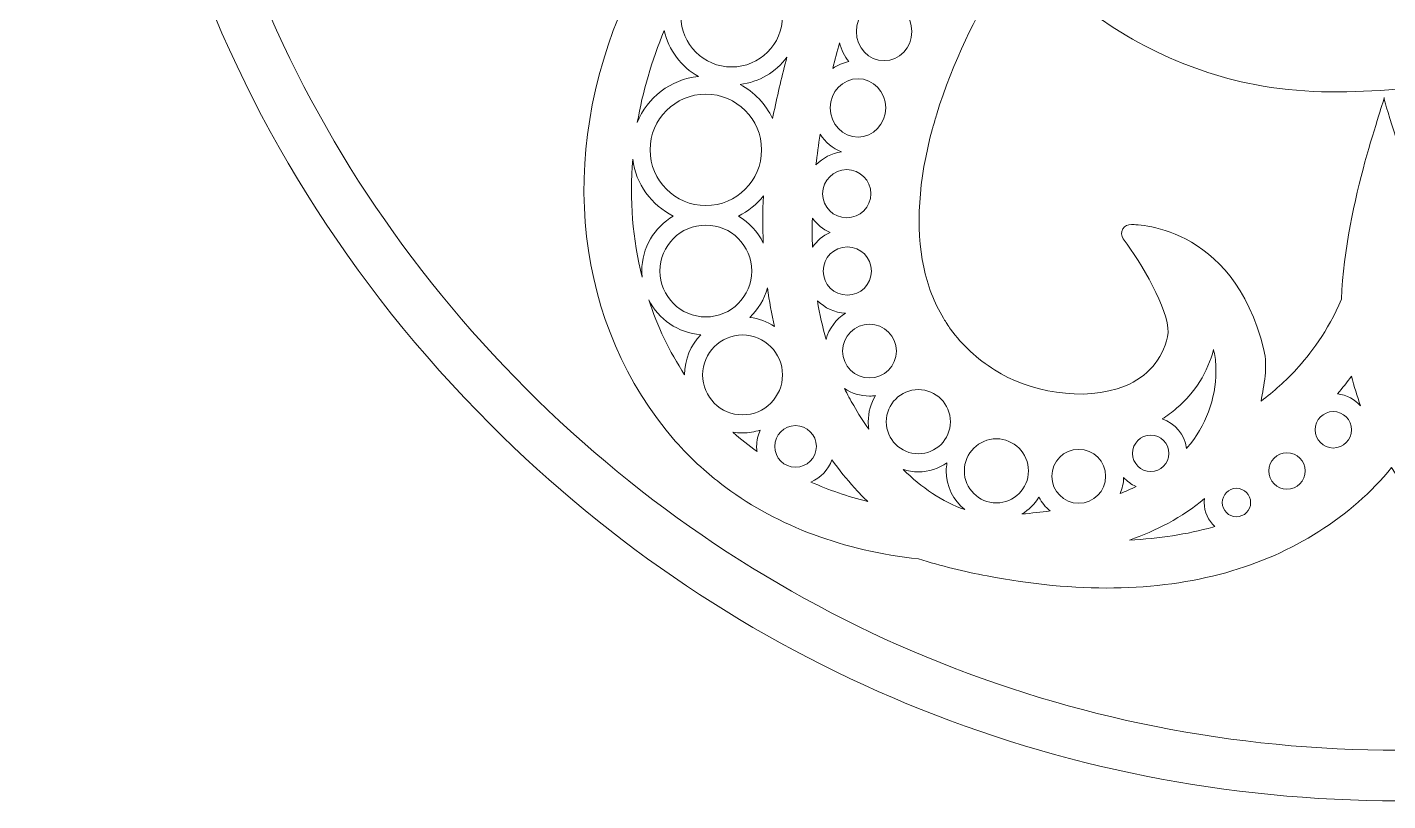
# Model space of a CAD drawing. Header units: millimetres. Extents: x 9 to 1276, y -340 to -50.
# Drawn here: x 319.6 to 470.1, y -339.8 to -254.2 of the extents above; entities that cross this region are included whole.
import ezdxf

# ---------------------------------------------------------------- set-up
doc = ezdxf.new("R2010")
doc.units = ezdxf.units.MM
doc.header["$MEASUREMENT"] = 0
doc.layers.add('Layer 3', color=7, linetype='Continuous')

msp = doc.modelspace()

# ---------------------------------------------------------------- linework, layer by layer
at = {"layer": 'Layer 3', "lineweight": 0}
for points, knots in [([(620.24, -206.34), (619.43, -204.71), (617.16, -200.77), (613.45, -198.86), (613.45, -198.86), (613.45, -198.72), (613.45, -198.72), (613.45, -198.37), (613.46, -198.03), (613.46, -197.69), (613.46, -159.73), (598.68, -124.04), (571.83, -97.19), (544.99, -70.35), (509.29, -55.56), (471.33, -55.56), (433.37, -55.56), (397.67, -70.35), (370.83, -97.19), (344.2, -123.82), (329.43, -159.2), (329.21, -196.85), (325.5, -198.76), (323.23, -202.7), (322.42, -204.33), (320.03, -209.14), (319.55, -215.31), (321.04, -222.17), (323.03, -231.3), (328.3, -238.46), (336.7, -243.46), (343.71, -264.14), (355.19, -282.55), (370.83, -298.19), (397.67, -325.04), (433.37, -339.82), (471.33, -339.82), (509.29, -339.82), (544.99, -325.04), (571.83, -298.19), (586.8, -283.23), (597.98, -265.66), (605.06, -245.99), (613.99, -240.98), (619.56, -233.65), (621.62, -224.18), (623.11, -217.32), (622.63, -211.15), (620.24, -206.34)], [0, 0, 0, 0, 1, 1, 1, 2, 2, 2, 3, 3, 3, 4, 4, 4, 5, 5, 5, 6, 6, 6, 7, 7, 7, 8, 8, 8, 9, 9, 9, 10, 10, 10, 11, 11, 11, 12, 12, 12, 13, 13, 13, 14, 14, 14, 15, 15, 15, 16, 16, 16, 16]), ([(567.88, -294.24), (542.09, -320.03), (507.81, -334.23), (471.34, -334.23), (434.87, -334.23), (400.58, -320.03), (374.79, -294.24), (361.48, -280.92), (351.27, -265.43), (344.41, -248.14), (350.11, -250.15), (356.56, -251.28), (362.42, -251.28), (363.03, -251.28), (363.63, -251.27), (364.21, -251.24), (370.53, -250.92), (378.65, -250.02), (385.51, -245.89), (387.27, -244.83), (388.97, -243.59), (390.6, -242.17), (388.68, -245.31), (387.07, -248.34), (385.75, -251.32), (378.06, -268.6), (380.18, -287.26), (391.28, -300.01), (392.12, -300.97), (393.05, -301.91), (394.11, -302.88), (394.11, -302.88), (394.44, -303.17), (394.44, -303.17), (395.21, -303.85), (396.04, -304.52), (396.89, -305.15), (402.7, -309.46), (409.87, -312.12), (418.2, -313.06), (420.73, -313.83), (423.28, -314.47), (425.79, -314.94), (435.66, -316.83), (444.55, -316.71), (452.21, -314.58), (459.65, -312.51), (466.12, -308.41), (470.56, -302.95), (474.95, -309.34), (482.13, -314.27), (490.47, -316.59), (494.51, -317.72), (498.95, -318.29), (503.65, -318.29), (507.81, -318.29), (512.27, -317.84), (516.89, -316.95), (519.39, -316.47), (521.94, -315.84), (524.48, -315.07), (532.81, -314.13), (539.98, -311.47), (545.77, -307.16), (546.65, -306.52), (547.48, -305.85), (548.24, -305.18), (548.33, -305.1), (548.41, -305.03), (548.48, -304.96), (548.48, -304.96), (548.56, -304.89), (548.56, -304.89), (549.63, -303.92), (550.56, -302.98), (551.39, -302.02), (562.49, -289.27), (564.61, -270.61), (556.92, -253.33), (555.6, -250.35), (553.99, -247.32), (552.08, -244.18), (553.71, -245.61), (555.4, -246.84), (557.16, -247.91), (564.02, -252.03), (572.15, -252.93), (578.46, -253.25), (579.05, -253.28), (579.65, -253.29), (580.25, -253.29), (585.77, -253.29), (591.87, -252.28), (597.32, -250.47), (590.48, -266.82), (580.58, -281.54), (567.88, -294.24)], [0, 0, 0, 0, 1, 1, 1, 2, 2, 2, 3, 3, 3, 4, 4, 4, 5, 5, 5, 6, 6, 6, 7, 7, 7, 8, 8, 8, 9, 9, 9, 10, 10, 10, 11, 11, 11, 12, 12, 12, 13, 13, 13, 14, 14, 14, 15, 15, 15, 16, 16, 16, 17, 17, 17, 18, 18, 18, 19, 19, 19, 20, 20, 20, 21, 21, 21, 22, 22, 22, 23, 23, 23, 24, 24, 24, 25, 25, 25, 26, 26, 26, 27, 27, 27, 28, 28, 28, 29, 29, 29, 30, 30, 30, 31, 31, 31, 32, 32, 32, 32]), ([(516.36, -294.65), (512.57, -297.04), (506.2, -298.43), (501.35, -296.45), (498.68, -295.36), (497, -293.39), (496.34, -290.6), (495.7, -287.92), (502.12, -278.97), (501.83, -278.58), (501.54, -278.19), (497.67, -278.95), (494.69, -280.29), (490.34, -282.59), (487.14, -287.1), (486.83, -291.95), (486.69, -294.12), (486.84, -296.19), (487.26, -298.11), (485.56, -296.92), (484.02, -295.57), (482.64, -294.07), (480.25, -291.48), (478.44, -288.53), (477.25, -285.3), (477.11, -284.9), (469.64, -262.52), (469.73, -261.98), (469.88, -262.33), (465.54, -273.24), (465.01, -284.31), (463.53, -287.86), (461.49, -290.48), (460.04, -292.06), (458.85, -293.35), (457.54, -294.53), (456.12, -295.59), (456.45, -293.8), (456.89, -291.84), (456.43, -289.9), (453, -275.77), (441.78, -276.05), (441.78, -276.05), (441.39, -276.01), (441.01, -276.2), (440.81, -276.54), (440.61, -276.88), (440.63, -277.31), (440.87, -277.63), (440.87, -277.63), (441.3, -278.23), (441.3, -278.23), (443.31, -281), (446.3, -286.24), (445.77, -288.46), (445.17, -291.02), (443.55, -292.9), (441.1, -293.9), (436.44, -295.81), (430.29, -294.46), (426.63, -292.14), (424.69, -290.91), (423.05, -289.39), (421.76, -287.62), (421.62, -287.42), (421.47, -287.22), (421.34, -287.01), (421.23, -286.84), (421.12, -286.67), (421.02, -286.49), (421.02, -286.49), (420.97, -286.41), (420.97, -286.41), (419.94, -284.69), (419.2, -282.79), (418.78, -280.76), (417.86, -276.36), (418.19, -271.2), (419.75, -265.43), (419.78, -265.3), (419.82, -265.18), (419.87, -265.04), (419.87, -265.04), (419.96, -264.72), (419.96, -264.72), (420.03, -264.49), (420.09, -264.26), (420.17, -264.01), (420.17, -264.01), (420.19, -263.95), (420.19, -263.95), (422.04, -257.84), (424.73, -252.75), (426.67, -249.56), (426.67, -249.56), (426.89, -249.2), (426.89, -249.2), (426.99, -249.03), (427.09, -248.86), (427.19, -248.7), (427.31, -248.51), (427.43, -248.32), (427.56, -248.13), (427.56, -248.13), (427.97, -247.49), (427.97, -247.49), (428.08, -247.33), (428.18, -247.17), (428.28, -247.02), (428.62, -246.52), (428.95, -246.02), (429.28, -245.51), (429.34, -245.43), (429.39, -245.35), (429.44, -245.27), (429.71, -245.59), (430, -245.92), (430.31, -246.26), (430.31, -246.26), (430.39, -246.35), (430.39, -246.35), (430.52, -246.5), (430.65, -246.64), (430.78, -246.78), (430.83, -246.84), (430.88, -246.89), (430.93, -246.96), (431.04, -247.07), (431.14, -247.19), (431.25, -247.3), (431.98, -248.06), (432.76, -248.8), (433.57, -249.5), (433.57, -249.5), (433.76, -249.67), (433.76, -249.67), (433.79, -249.7), (433.82, -249.73), (433.85, -249.75), (439.97, -255.19), (447.39, -258.99), (455.42, -260.56), (460.31, -261.52), (465.3, -261.5), (470.25, -261.14), (474.63, -260.83), (479.07, -260.31), (483.38, -259.35), (492.22, -257.37), (501.13, -253.77), (508.28, -248.14), (509.43, -247.23), (510.54, -246.31), (511.5, -245.21), (511.5, -245.21), (511.52, -245.19), (511.52, -245.19), (511.56, -245.14), (511.61, -245.09), (511.65, -245.04), (511.69, -245), (511.73, -244.96), (511.77, -244.92), (511.92, -244.76), (515.4, -249.46), (515.68, -249.88), (520.5, -257.14), (523.98, -265.8), (524.78, -274.51), (525.04, -277.29), (525.04, -280.15), (524.47, -282.89), (523.41, -287.95), (520.68, -291.91), (516.36, -294.65)], [0, 0, 0, 0, 1, 1, 1, 2, 2, 2, 3, 3, 3, 4, 4, 4, 5, 5, 5, 6, 6, 6, 7, 7, 7, 8, 8, 8, 9, 9, 9, 10, 10, 10, 11, 11, 11, 12, 12, 12, 13, 13, 13, 14, 14, 14, 15, 15, 15, 16, 16, 16, 17, 17, 17, 18, 18, 18, 19, 19, 19, 20, 20, 20, 21, 21, 21, 22, 22, 22, 23, 23, 23, 24, 24, 24, 25, 25, 25, 26, 26, 26, 27, 27, 27, 28, 28, 28, 29, 29, 29, 30, 30, 30, 31, 31, 31, 32, 32, 32, 33, 33, 33, 34, 34, 34, 35, 35, 35, 36, 36, 36, 37, 37, 37, 38, 38, 38, 39, 39, 39, 40, 40, 40, 41, 41, 41, 42, 42, 42, 43, 43, 43, 44, 44, 44, 45, 45, 45, 46, 46, 46, 47, 47, 47, 48, 48, 48, 49, 49, 49, 50, 50, 50, 51, 51, 51, 52, 52, 52, 53, 53, 53, 54, 54, 54, 55, 55, 55, 56, 56, 56, 57, 57, 57, 58, 58, 58, 58]), ([(397.53, -247.37), (400.63, -247.37), (403.15, -249.89), (403.15, -252.99), (403.15, -256.09), (400.63, -258.61), (397.53, -258.61), (394.43, -258.61), (391.91, -256.09), (391.91, -252.99), (391.91, -249.89), (394.43, -247.37), (397.53, -247.37)], [0, 0, 0, 0, 1, 1, 1, 2, 2, 2, 3, 3, 3, 4, 4, 4, 4]), ([(414.4, -257.91), (412.7, -257.91), (411.33, -256.46), (411.33, -254.69), (411.33, -252.91), (412.7, -251.47), (414.4, -251.47), (416.09, -251.47), (417.47, -252.91), (417.47, -254.69), (417.47, -256.46), (416.09, -257.91), (414.4, -257.91)], [0, 0, 0, 0, 1, 1, 1, 2, 2, 2, 3, 3, 3, 4, 4, 4, 4]), ([(393.85, -259.66), (390.76, -259.97), (388.18, -261.99), (387.08, -264.77), (387.67, -261.36), (388.66, -257.94), (390.07, -254.56), (390.53, -256.75), (391.94, -258.6), (393.85, -259.66)], [0, 0, 0, 0, 1, 1, 1, 2, 2, 2, 3, 3, 3, 3]), ([(410.49, -258.02), (409.85, -258.15), (409.25, -258.42), (408.72, -258.77), (408.95, -257.82), (409.2, -256.87), (409.47, -255.92), (409.66, -256.7), (410.01, -257.42), (410.49, -258.02)], [0, 0, 0, 0, 1, 1, 1, 2, 2, 2, 3, 3, 3, 3]), ([(402.21, -263.58), (402.15, -263.83), (402.11, -264.08), (402.06, -264.32), (401.3, -262.71), (400.03, -261.38), (398.45, -260.55), (400.57, -260.29), (402.42, -259.16), (403.64, -257.53), (403.11, -259.52), (402.63, -261.54), (402.21, -263.58)], [0, 0, 0, 0, 1, 1, 1, 2, 2, 2, 3, 3, 3, 4, 4, 4, 4]), ([(411.51, -266.36), (409.81, -266.36), (408.43, -264.91), (408.43, -263.13), (408.43, -261.36), (409.81, -259.91), (411.51, -259.91), (413.2, -259.91), (414.58, -261.36), (414.58, -263.13), (414.58, -264.91), (413.2, -266.36), (411.51, -266.36)], [0, 0, 0, 0, 1, 1, 1, 2, 2, 2, 3, 3, 3, 4, 4, 4, 4]), ([(400.83, -267.78), (400.83, -271.18), (398.07, -273.95), (394.67, -273.95), (391.27, -273.95), (388.5, -271.18), (388.5, -267.78), (388.5, -264.38), (391.27, -261.62), (394.67, -261.62), (398.07, -261.62), (400.83, -264.38), (400.83, -267.78)], [0, 0, 0, 0, 1, 1, 1, 2, 2, 2, 3, 3, 3, 4, 4, 4, 4]), ([(406.86, -269.44), (406.99, -268.34), (407.14, -267.21), (407.31, -266.06), (407.89, -266.93), (408.72, -267.62), (409.69, -268), (408.58, -268.14), (407.59, -268.67), (406.86, -269.44)], [0, 0, 0, 0, 1, 1, 1, 2, 2, 2, 3, 3, 3, 3]), ([(387.62, -281.87), (386.57, -277.71), (386.21, -273.3), (386.57, -268.81), (386.92, -271.58), (388.65, -273.92), (391.06, -275.11), (388.98, -276.34), (387.58, -278.6), (387.58, -281.19), (387.58, -281.42), (387.59, -281.65), (387.62, -281.87)], [0, 0, 0, 0, 1, 1, 1, 2, 2, 2, 3, 3, 3, 4, 4, 4, 4]), ([(410.26, -269.97), (411.73, -269.97), (412.93, -271.16), (412.93, -272.63), (412.93, -274.11), (411.73, -275.3), (410.26, -275.3), (408.79, -275.3), (407.59, -274.11), (407.59, -272.63), (407.59, -271.16), (408.79, -269.97), (410.26, -269.97)], [0, 0, 0, 0, 1, 1, 1, 2, 2, 2, 3, 3, 3, 4, 4, 4, 4]), ([(401.04, -272.88), (400.96, -274.62), (400.95, -276.36), (401.03, -278.09), (400.42, -276.85), (399.46, -275.81), (398.27, -275.11), (399.35, -274.57), (400.29, -273.81), (401.04, -272.88)], [0, 0, 0, 0, 1, 1, 1, 2, 2, 2, 3, 3, 3, 3]), ([(406.46, -275.33), (406.95, -276.03), (407.63, -276.59), (408.43, -276.93), (407.63, -277.28), (406.96, -277.85), (406.47, -278.56), (406.44, -277.51), (406.43, -276.44), (406.46, -275.33)], [0, 0, 0, 0, 1, 1, 1, 2, 2, 2, 3, 3, 3, 3]), ([(389.58, -281.19), (389.58, -278.39), (391.86, -276.11), (394.67, -276.11), (397.47, -276.11), (399.75, -278.39), (399.75, -281.19), (399.75, -283.99), (397.47, -286.27), (394.67, -286.27), (391.86, -286.27), (389.58, -283.99), (389.58, -281.19)], [0, 0, 0, 0, 1, 1, 1, 2, 2, 2, 3, 3, 3, 4, 4, 4, 4]), ([(407.66, -281.19), (407.66, -279.72), (408.85, -278.52), (410.33, -278.52), (411.8, -278.52), (412.99, -279.72), (412.99, -281.19), (412.99, -282.66), (411.8, -283.86), (410.33, -283.86), (408.85, -283.86), (407.66, -282.66), (407.66, -281.19)], [0, 0, 0, 0, 1, 1, 1, 2, 2, 2, 3, 3, 3, 4, 4, 4, 4]), ([(401.49, -283.07), (401.69, -284.52), (401.95, -285.94), (402.26, -287.34), (401.46, -286.81), (400.53, -286.45), (399.53, -286.32), (400.45, -285.45), (401.14, -284.33), (401.49, -283.07)], [0, 0, 0, 0, 1, 1, 1, 2, 2, 2, 3, 3, 3, 3]), ([(394.11, -288.24), (393, -289.39), (392.31, -290.95), (392.31, -292.68), (390.63, -290.09), (389.3, -287.3), (388.34, -284.37), (389.43, -286.52), (391.59, -288.04), (394.11, -288.24)], [0, 0, 0, 0, 1, 1, 1, 2, 2, 2, 3, 3, 3, 3]), ([(410.12, -285.85), (409.08, -286.51), (408.3, -287.55), (407.97, -288.77), (407.58, -287.39), (407.26, -285.97), (407.02, -284.48), (407.83, -285.28), (408.91, -285.8), (410.12, -285.85)], [0, 0, 0, 0, 1, 1, 1, 2, 2, 2, 3, 3, 3, 3]), ([(412.78, -293.03), (411.14, -293.03), (409.8, -291.7), (409.8, -290.05), (409.8, -288.41), (411.14, -287.07), (412.78, -287.07), (414.42, -287.07), (415.76, -288.41), (415.76, -290.05), (415.76, -291.7), (414.42, -293.03), (412.78, -293.03)], [0, 0, 0, 0, 1, 1, 1, 2, 2, 2, 3, 3, 3, 4, 4, 4, 4]), ([(398.73, -297.11), (396.29, -297.11), (394.31, -295.13), (394.31, -292.69), (394.31, -290.25), (396.29, -288.27), (398.73, -288.27), (401.17, -288.27), (403.15, -290.25), (403.15, -292.69), (403.15, -295.13), (401.17, -297.11), (398.73, -297.11)], [0, 0, 0, 0, 1, 1, 1, 2, 2, 2, 3, 3, 3, 4, 4, 4, 4]), ([(448.32, -300.3), (448.18, -300.48), (448.03, -300.65), (447.88, -300.82), (447.67, -299.29), (446.6, -298.04), (445.17, -297.56), (445.74, -297.2), (446.28, -296.81), (446.78, -296.38), (448.8, -294.66), (450.22, -292.35), (450.86, -289.89), (451, -290.45), (451.1, -291.06), (451.12, -291.73), (451.24, -294.81), (450.27, -297.78), (448.32, -300.3)], [0, 0, 0, 0, 1, 1, 1, 2, 2, 2, 3, 3, 3, 4, 4, 4, 5, 5, 5, 6, 6, 6, 6]), ([(464.59, -294.78), (465.13, -294.15), (465.65, -293.5), (466.14, -292.82), (466.42, -293.96), (466.76, -295.06), (467.14, -296.12), (466.5, -295.39), (465.6, -294.9), (464.59, -294.78)], [0, 0, 0, 0, 1, 1, 1, 2, 2, 2, 3, 3, 3, 3]), ([(412.71, -298.71), (412.09, -297.83), (411.52, -296.95), (411.03, -296.09), (410.67, -295.47), (410.34, -294.84), (410.02, -294.2), (410.81, -294.72), (411.76, -295.03), (412.78, -295.03), (413.01, -295.03), (413.24, -295.01), (413.46, -294.98), (412.94, -295.82), (412.64, -296.81), (412.64, -297.87), (412.64, -298.16), (412.67, -298.43), (412.71, -298.71)], [0, 0, 0, 0, 1, 1, 1, 2, 2, 2, 3, 3, 3, 4, 4, 4, 5, 5, 5, 6, 6, 6, 6]), ([(418.19, -294.32), (420.15, -294.32), (421.74, -295.91), (421.74, -297.87), (421.74, -299.83), (420.15, -301.42), (418.19, -301.42), (416.23, -301.42), (414.64, -299.83), (414.64, -297.87), (414.64, -295.91), (416.23, -294.32), (418.19, -294.32)], [0, 0, 0, 0, 1, 1, 1, 2, 2, 2, 3, 3, 3, 4, 4, 4, 4]), ([(466.14, -298.76), (466.14, -299.87), (465.23, -300.78), (464.12, -300.78), (463.01, -300.78), (462.11, -299.87), (462.11, -298.76), (462.11, -297.65), (463.01, -296.75), (464.12, -296.75), (465.23, -296.75), (466.14, -297.65), (466.14, -298.76)], [0, 0, 0, 0, 1, 1, 1, 2, 2, 2, 3, 3, 3, 4, 4, 4, 4]), ([(400.33, -301.16), (399.41, -300.51), (398.53, -299.81), (397.7, -299.06), (397.68, -299.04), (397.67, -299.03), (397.65, -299.01), (398, -299.07), (398.36, -299.11), (398.73, -299.11), (399.41, -299.11), (400.07, -299), (400.69, -298.8), (400.43, -299.35), (400.29, -299.96), (400.29, -300.6), (400.29, -300.79), (400.3, -300.98), (400.33, -301.16)], [0, 0, 0, 0, 1, 1, 1, 2, 2, 2, 3, 3, 3, 4, 4, 4, 5, 5, 5, 6, 6, 6, 6]), ([(404.59, -298.3), (405.86, -298.3), (406.9, -299.33), (406.9, -300.6), (406.9, -301.88), (405.86, -302.91), (404.59, -302.91), (403.32, -302.91), (402.29, -301.88), (402.29, -300.6), (402.29, -299.33), (403.32, -298.3), (404.59, -298.3)], [0, 0, 0, 0, 1, 1, 1, 2, 2, 2, 3, 3, 3, 4, 4, 4, 4]), ([(441.9, -301.37), (441.9, -300.26), (442.8, -299.36), (443.91, -299.36), (445.02, -299.36), (445.92, -300.26), (445.92, -301.37), (445.92, -302.48), (445.02, -303.39), (443.91, -303.39), (442.8, -303.39), (441.9, -302.48), (441.9, -301.37)], [0, 0, 0, 0, 1, 1, 1, 2, 2, 2, 3, 3, 3, 4, 4, 4, 4]), ([(423.28, -303.31), (423.28, -301.36), (424.87, -299.76), (426.83, -299.76), (428.78, -299.76), (430.38, -301.36), (430.38, -303.31), (430.38, -305.27), (428.78, -306.86), (426.83, -306.86), (424.87, -306.86), (423.28, -305.27), (423.28, -303.31)], [0, 0, 0, 0, 1, 1, 1, 2, 2, 2, 3, 3, 3, 4, 4, 4, 4]), ([(438.92, -303.91), (438.92, -305.55), (437.58, -306.89), (435.94, -306.89), (434.29, -306.89), (432.96, -305.55), (432.96, -303.91), (432.96, -302.27), (434.29, -300.93), (435.94, -300.93), (437.58, -300.93), (438.92, -302.27), (438.92, -303.91)], [0, 0, 0, 0, 1, 1, 1, 2, 2, 2, 3, 3, 3, 4, 4, 4, 4]), ([(408.63, -302.09), (409.41, -303.19), (410.25, -304.24), (411.13, -305.19), (411.22, -305.28), (411.3, -305.38), (411.39, -305.48), (411.57, -305.69), (411.76, -305.9), (411.96, -306.1), (412.17, -306.31), (412.38, -306.51), (412.59, -306.7), (410.37, -306.14), (408.27, -305.42), (406.3, -304.55), (407.38, -304.08), (408.22, -303.19), (408.63, -302.09)], [0, 0, 0, 0, 1, 1, 1, 2, 2, 2, 3, 3, 3, 4, 4, 4, 5, 5, 5, 6, 6, 6, 6]), ([(418.19, -303.42), (419.37, -303.42), (420.46, -303.05), (421.36, -302.42), (421.31, -302.71), (421.28, -303.01), (421.28, -303.31), (421.28, -305.04), (422.07, -306.59), (423.32, -307.6), (420.85, -306.76), (418.53, -305.12), (416.49, -303.15), (417.03, -303.32), (417.6, -303.42), (418.19, -303.42)], [0, 0, 0, 0, 1, 1, 1, 2, 2, 2, 3, 3, 3, 4, 4, 4, 5, 5, 5, 5]), ([(461, -303.31), (461, -304.42), (460.1, -305.33), (458.99, -305.33), (457.88, -305.33), (456.97, -304.42), (456.97, -303.31), (456.97, -302.2), (457.88, -301.3), (458.99, -301.3), (460.1, -301.3), (461, -302.2), (461, -303.31)], [0, 0, 0, 0, 1, 1, 1, 2, 2, 2, 3, 3, 3, 4, 4, 4, 4]), ([(442.29, -305.04), (441.72, -305.31), (441.14, -305.58), (440.53, -305.82), (440.76, -305.26), (440.9, -304.66), (440.91, -304.03), (441.29, -304.46), (441.76, -304.8), (442.29, -305.04)], [0, 0, 0, 0, 1, 1, 1, 2, 2, 2, 3, 3, 3, 3]), ([(454.97, -306.81), (454.97, -307.68), (454.27, -308.39), (453.4, -308.39), (452.53, -308.39), (451.83, -307.68), (451.83, -306.81), (451.83, -305.95), (452.53, -305.24), (453.4, -305.24), (454.27, -305.24), (454.97, -305.95), (454.97, -306.81)], [0, 0, 0, 0, 1, 1, 1, 2, 2, 2, 3, 3, 3, 4, 4, 4, 4]), ([(431.54, -306.23), (431.85, -306.81), (432.27, -307.33), (432.77, -307.74), (431.77, -307.88), (430.74, -307.99), (429.66, -308.08), (430.42, -307.62), (431.07, -306.99), (431.54, -306.23)], [0, 0, 0, 0, 1, 1, 1, 2, 2, 2, 3, 3, 3, 3]), ([(449.86, -306.38), (449.84, -306.52), (449.83, -306.67), (449.83, -306.81), (449.83, -307.87), (450.29, -308.81), (451.02, -309.47), (450.94, -309.49), (450.87, -309.51), (450.8, -309.53), (447.93, -310.33), (444.84, -310.81), (441.55, -310.97), (444.46, -309.95), (447.38, -308.48), (449.86, -306.38)], [0, 0, 0, 0, 1, 1, 1, 2, 2, 2, 3, 3, 3, 4, 4, 4, 5, 5, 5, 5])]:
    msp.add_open_spline(points, degree=3, knots=knots, dxfattribs=at)

doc.saveas('drawing.dxf')
